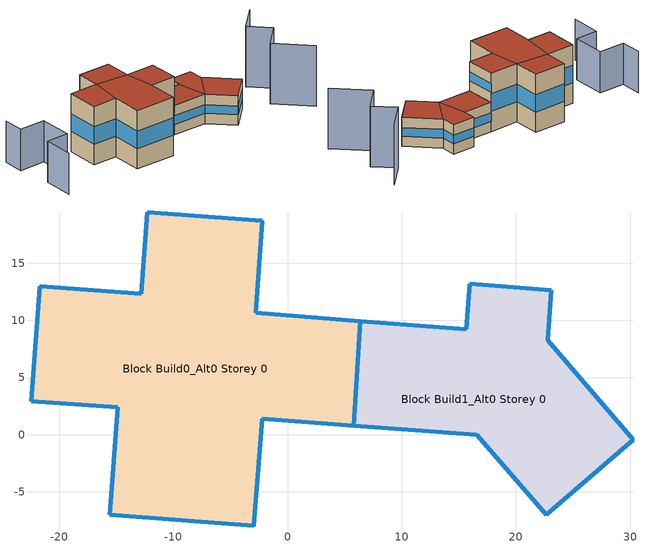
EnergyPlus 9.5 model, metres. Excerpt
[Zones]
Block Build0_Alt0 Storey 0
 floor ground (Project Heated1rstFloor): -2.2,18.71 -2.8,10.66 6.35,9.94 5.79,0.8 -2.21,1.4 -2.94,-7.99 -15.58,-7.01 -14.85,2.39 -22.45,2.93 -21.71,12.98 -12.8,12.32 -12.29,19.5 z0
 wall outside (Project Wall): 6.35,9.94 -2.8,10.66 -2.2,18.71 -12.29,19.5 -12.8,12.32 -21.71,12.98 -22.45,2.93 -14.85,2.39 -15.58,-7.01 -2.94,-7.99 -2.21,1.4 5.79,0.8 z0:18; 5.79,0.8 6.35,9.94 z9:18
 wall to Block Build1_Alt0 Storey 0 (Project Partition): 5.79,0.8 6.35,9.94 z0:9
 window (Project External Window): 6.35,9.94 -2.8,10.66 / -2.8,10.66 -2.2,18.71 / -2.2,18.71 -12.29,19.49 / -12.29,19.49 -12.8,12.33 / -12.8,12.32 -21.71,12.98 / -21.71,12.97 -22.45,2.93 / -22.45,2.92 -14.85,2.39 / -14.85,2.39 -15.58,-7 / -15.57,-7.01 -2.95,-7.99 / -2.94,-7.99 -2.21,1.39 / -2.2,1.39 5.79,0.8 z6.3:11.7; 5.79,0.81 6.35,9.94 z12.15:14.85
 roof outside (Project Flat Roof): -2.8,10.66 -2.2,18.71 -12.29,19.5 -12.8,12.32 z18; 5.79,0.8 6.35,9.94 -2.8,10.66 -2.21,1.4 z18; -14.85,2.39 -12.8,12.32 -21.71,12.98 -22.45,2.93 z18; -2.94,-7.99 -2.21,1.4 -2.8,10.66 -12.8,12.32 -14.85,2.39 -15.58,-7.01 z18
Block Build1_Alt0 Storey 0
 floor ground (Project Heated1rstFloor): 23.09,12.64 22.77,8.28 30.28,-0.43 22.64,-7.02 16.56,0 5.79,0.8 6.35,9.94 15.64,9.21 15.95,13.2 z0
 wall outside (Project Wall): 5.79,0.8 16.56,0 22.64,-7.02 30.28,-0.43 22.77,8.28 23.09,12.64 15.95,13.2 15.64,9.21 6.35,9.94 z0:9
 window (Project External Window): 5.8,0.8 16.56,0 / 16.56,0 22.64,-7.02 / 22.65,-7.02 30.28,-0.44 / 30.28,-0.43 22.78,8.28 / 22.77,8.28 23.09,12.64 / 23.08,12.64 15.96,13.2 / 15.95,13.2 15.64,9.21 / 15.64,9.21 6.36,9.94 z3.15:5.85
 roof outside (Project Flat Roof): 16.56,0 22.77,8.28 23.09,12.64 15.95,13.2 15.64,9.21 z9; 16.56,0 15.64,9.21 6.35,9.94 5.79,0.8 z9; 30.28,-0.43 22.77,8.28 16.56,0 22.64,-7.02 z9
shading: -39.79,-5.08 -39,4.18 / -39,4.18 -32.09,3.66 / -32.09,3.66 -31.33,13.71 / -31.33,13.71 -39.52,14.33 / -39.52,14.33 -39.07,20.71 z0:12.7; 47.5,14.79 39.89,8.18 / 39.89,8.18 44.87,2.4 / 44.87,2.4 37.7,-3.76 / 37.7,-3.76 45.97,-13.38 z0:18.7
[Building]
None: North Axis=0; Terrain=Suburbs; Loads Convergence Tolerance Value=0.04; Temperature Convergence Tolerance Value=0.4; Solar Distribution=FullExterior; Maximum Number of Warmup Days=25; Minimum Number of Warmup Days=6
[Site:Location]
WeatherData/USA_CA_San.Francisco.Intl.AP.724940_TMY3.epw: Latitude=37.62; Longitude=-122.4; Time Zone=-8; Elevation=2
[SizingPeriod:DesignDay] Day of Month=21; Humidity Condition Type=Wetbulb; Barometric Pressure=100594; Rain Indicator=No; Snow Indicator=No; Daylight Saving Time Indicator=No; Solar Model Indicator=ASHRAEClearSky
Name | Month | Day Type | Maximum DryBulb Temperature | Daily DryBulb Temperature Range | Wetbulb or DewPoint at Maximum DryBulb | Wind Speed | Wind Direction | Sky Clearness
DENVER_STAPLETON Ann Htg 99.6% Condns DB | 12 | WinterDesignDay | -20 | 0 | -20 | 2.3 | 180 | 0
DENVER_STAPLETON Ann Clg .4% Condns DB=>MWB | 7 | SummerDesignDay | 34.1 | 15.2 | 15.8 | 4 | 120 | 1
[SITE:GROUNDTEMPERATURE:BUILDINGSURFACE]
15, 15, 15, 15, 15, 15, 15, 15, 15, 15, 15, 15
[MATERIAL] Solar Absorptance=0.7; Visible Absorptance=0.7
Name | Roughness | Thickness | Conductivity | Density | Specific Heat | Thermal Absorptance
Heated1rstFloor Inertia | Rough | 0.1 | 0.9 | 2300 | 1000 | 0.9
Heated1rstFloor Insulation | Rough | 0.15 | 0.035 | 150 | 1000 | 0.9
Roof Insulation | Rough | 0.3 | 0.03 | 150 | 1000 | 0.9
Wall Inertia | Rough | 0.2 | 0.9 | 2300 | 1000 | 0.9
Wall Insulation | Rough | 0.2 | 0.03 | 150 | 1000 | 0.9
HeatedZoneIntMass | Rough | 0.1 | 0.3 | 600 | 1400 | 0.9
AirWallMaterial | MediumSmooth | 0.01 | 0.6 | 800 | 1000 | 0.95
[WINDOWMATERIAL:SIMPLEGLAZINGSYSTEM]
Window: UFactor=1.9; Solar Heat Gain Coefficient=0.7; Visible Transmittance=0.8
[CONSTRUCTION]
Project Wall: Wall Inertia, Wall Insulation
Project Partition: AirWallMaterial
Project Flat Roof: Roof Insulation
Project External Window: Window
Project Heated1rstFloor: Heated1rstFloor Inertia, Heated1rstFloor Insulation
HeatedZoneIntMassObj: HeatedZoneIntMass
[ZONE] Type=1; Multiplier=1; Ceiling Height=autocalculate; Volume=autocalculate; Floor Area=autocalculate; Part of Total Floor Area=Yes
Block Build0_Alt0 Storey 0; Block Build1_Alt0 Storey 0
[INTERNALMASS] Construction=HeatedZoneIntMassObj
Name | Zone or ZoneList | Surface Area
Block Build0_Alt0 Storey 0IntMass | Block Build0_Alt0 Storey 0 | 5622
Block Build1_Alt0 Storey 0IntMass | Block Build1_Alt0 Storey 0 | 1556
[ELECTRICEQUIPMENT] Schedule=LoadSchedule; Design Level Calculation Method=Watts/Area; Fraction Latent=0; Fraction Radiant=0; Fraction Lost=0; EndUse Subcategory=General
Name | Zone or ZoneList | Watts per Zone Floor Area
Block Build0_Alt0 Storey 0Load | Block Build0_Alt0 Storey 0 | 0.06
Block Build1_Alt0 Storey 0Load | Block Build1_Alt0 Storey 0 | 0.03
[ZONEINFILTRATION:FLOWCOEFFICIENT] Schedule=AlwaysON; Stack Coefficient=0.107; Pressure Exponent=0.667; Wind Coefficient=0.167; Shelter Factor=0.61
Name | Zone | Flow Coefficient
Block Build0_Alt0 Storey 0Leak | Block Build0_Alt0 Storey 0 | 0.173995
Block Build1_Alt0 Storey 0Leak | Block Build1_Alt0 Storey 0 | 0.0631397
[ZONEVENTILATION:DESIGNFLOWRATE] Schedule=AlwaysON; Design Flow Rate Calculation Method=AirChanges/Hour; Air Changes per Hour=4; Ventilation Type=Natural; Fan Pressure Rise=0; Fan Total Efficiency=1; Constant Term Coefficient=1; Temperature Term Coefficient=0; Velocity Term Coefficient=0; Velocity Squared Term Coefficient=0; Minimum Indoor Temperature=26; Maximum Indoor Temperature=100; Delta Temperature=1; Minimum Outdoor Temperature=-100; Maximum Outdoor Temperature=100; Maximum Wind Speed=40
Name | Zone or ZoneList
Block Build0_Alt0 Storey 0FreeCool | Block Build0_Alt0 Storey 0
Block Build1_Alt0 Storey 0FreeCool | Block Build1_Alt0 Storey 0
[HVACTEMPLATE:THERMOSTAT]
ResidZone: Constant Heating Setpoint=21; Constant Cooling Setpoint=50
[HVACTEMPLATE:ZONE:IDEALLOADSAIRSYSTEM] Template Thermostat=ResidZone; Maximum Heating Supply Air Temperature=50; Minimum Cooling Supply Air Temperature=13; Maximum Heating Supply Air Humidity Ratio=0.0156; Minimum Cooling Supply Air Humidity Ratio=0.0077; Heating Limit=NoLimit; Cooling Limit=NoLimit; Dehumidification Control Type=ConstantSensibleHeatRatio; Cooling Sensible Heat Ratio=0.7; Dehumidification Setpoint=60; Humidification Control Type=None; Humidification Setpoint=30; Outdoor Air Method=Flow/Area; Outdoor Air Flow Rate per Person=0.007; Outdoor Air Flow Rate per Zone=0; Demand Controlled Ventilation Type=None; Outdoor Air Economizer Type=NoEconomizer; Heat Recovery Type=Sensible; Sensible Heat Recovery Effectiveness=0.65; Latent Heat Recovery Effectiveness=0
Name | Maximum Sensible Heating Capacity | Outdoor Air Flow Rate per Zone Floor Area
Block Build0_Alt0 Storey 0 | 70273.2 | 0.0024
Block Build1_Alt0 Storey 0 | 19446.7 | 0.0012
[ENERGYMANAGEMENTSYSTEM:SENSOR]
Name | OutputVariable or OutputMeter Index Key | OutputVariable or OutputMeter
T0 | Block Build0_Alt0 Storey 0 | Zone Mean Air Temperature
T1 | Block Build1_Alt0 Storey 0 | Zone Mean Air Temperature
Pow0 | Block Build0_Alt0 Storey 0 IDEAL LOADS AIR SYSTEM | Zone Ideal Loads Supply Air Total Heating Rate
Pow1 | Block Build1_Alt0 Storey 0 IDEAL LOADS AIR SYSTEM | Zone Ideal Loads Supply Air Total Heating Rate
DHWPow | DHW | Water Use Equipment Heating Rate
[ENERGYMANAGEMENTSYSTEM:PROGRAMCALLINGMANAGER]
Average Building Temperature: EndOfZoneTimestepBeforeZoneReporting; AverageZoneTemps
Compute Total Building Heat Pow: EndOfZoneTimestepBeforeZoneReporting; TotZonePow
Compute Total DHW Heat Pow: EndOfZoneTimestepBeforeZoneReporting; prgmDHWPow
[ENERGYMANAGEMENTSYSTEM:PROGRAM]
AverageZoneTemps: SET SumNumerator = T0*Vol0+T1*Vol1; SET SumDenominator  = Vol0+Vol1; SET AverageBuildingTemp  = SumNumerator / SumDenominator
TotZonePow: SET TotBuildPow = Pow0+Pow1
prgmDHWPow: SET TotDHWPow = DHWPow
[ENERGYMANAGEMENTSYSTEM:GLOBALVARIABLE]
AverageBuildingTemp
TotBuildPow
TotDHWPow
[ENERGYMANAGEMENTSYSTEM:OUTPUTVARIABLE] Type of Data in Variable=Averaged; Update Frequency=ZoneTimeStep
Name | EMS Variable
Mean Heated Zones Air Temperature | AverageBuildingTemp
Total Building Heating Power | TotBuildPow
Total DHW Heating Power | TotDHWPow
[ENERGYMANAGEMENTSYSTEM:INTERNALVARIABLE] Internal Data Type=Zone Air Volume
Name | Internal Data Index Key
Vol0 | Block Build0_Alt0 Storey 0
Vol1 | Block Build1_Alt0 Storey 0
[WATERUSE:EQUIPMENT]
DHW: EndUse Subcategory=General; Peak Flow Rate=1.04652e-08; Flow Rate Fraction Schedule=WaterTaps; Target Temperature Schedule=TargetWaterTemp; Hot Water Supply Temperature Schedule=HotWaterTemp; Cold Water Supply Temperature Schedule=ColdWaterTemp
[SCHEDULE:COMPACT]
AlwaysON: Through: 12/31, For: AllDays, Until: 24:00, 1
HotWaterTemp: Through: 12/31, For: AllDays, Until: 24:00, 55
TargetWaterTemp: Through: 12/31, For: AllDays, Until: 24:00, 37
[SCHEDULE:FILE] Column Number=1; Rows to Skip at Top=0; Number of Hours of Data=8760; Column Separator=Comma; Interpolate to Timestep=No
Name | File
LoadSchedule | /Users/alizad/PycharmProjects/mubes-ubem/examples/ForTest/InputFiles/Building32_winter.txt
Watertaps | /Users/alizad/PycharmProjects/mubes-ubem/examples/ForTest/InputFiles/domestic_hot_water_40_apartments.txt
ColdWaterTemp | /Users/alizad/PycharmProjects/mubes-ubem/examples/ForTest/InputFiles/cold_water_temperature_stockholm.txt
